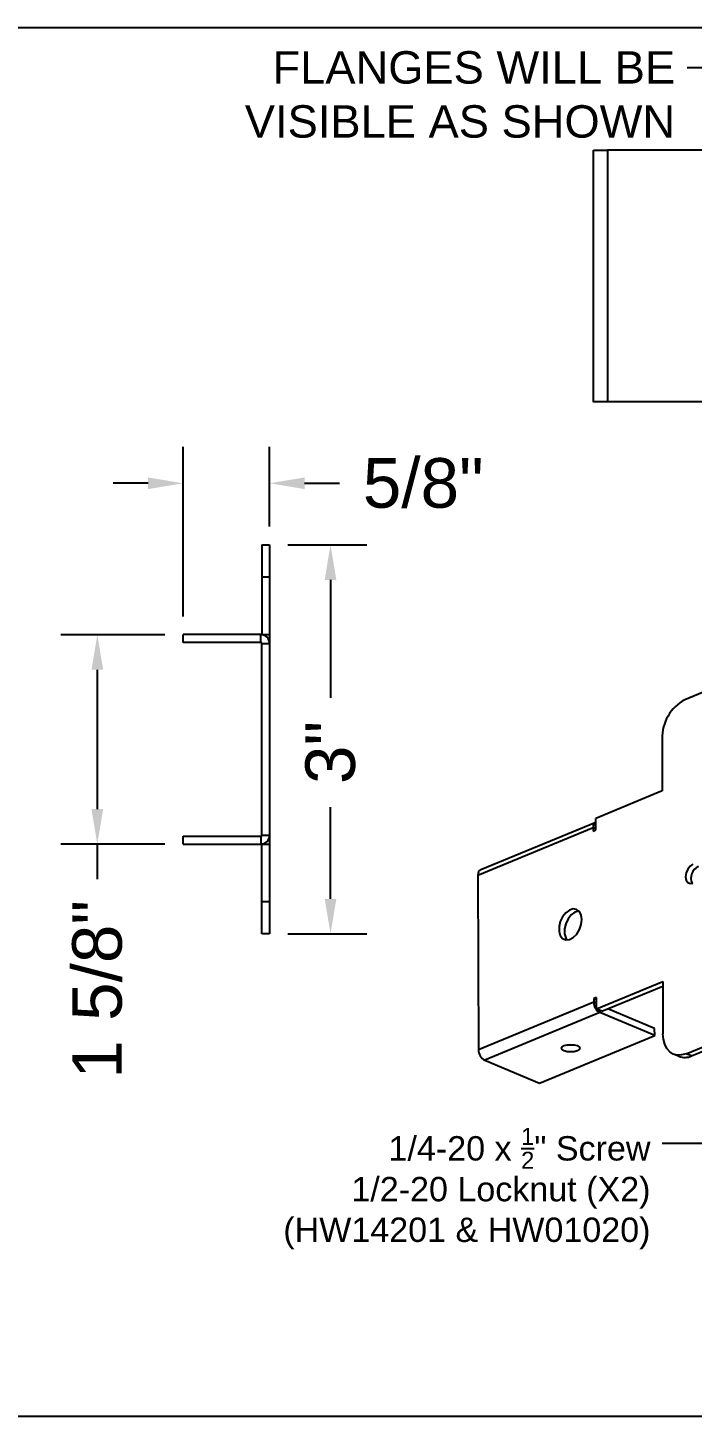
# Model space of a CAD drawing. Extents: x -1.2 to 24.5, y -10.7 to 0.
# Drawn here: x 9.22 to 14.34, y -10.71 to 0 of the extents above; entities that cross this region are included whole.
import ezdxf
from ezdxf import colors
from ezdxf.entities.mleader import LeaderData, LeaderLine
from ezdxf.math import Vec2, Vec3

# ---------------------------------------------------------------- set-up
doc = ezdxf.new("R2010")
doc.units = 0
doc.header["$LTSCALE"] = 0.5
doc.header["$MEASUREMENT"] = 0
doc.layers.get('Defpoints').update_dxf_attribs({"linetype": 'CONTINUOUS'})
for name, color, linetype in [('Brackets', 181, 'CONTINUOUS'), ('End Cap', 92, 'CONTINUOUS'), ('FAB DWG', 221, 'CONTINUOUS'), ('Housing', 150, 'CONTINUOUS')]:
    doc.layers.add(name, color=color, linetype=linetype)
doc.layers.add('CUST DWG', color=60, linetype='CONTINUOUS', lineweight=20)
doc.layers.add('Text-Unprinted', color=131, linetype='CONTINUOUS', plot=False)
doc.styles.get("Standard").update_dxf_attribs({"font": 'arial.ttf'})
doc.dimstyles.new('Copy of DIMSTYLE_1', dxfattribs={"dimscale": 2.25, "dimtxt": 0.15625, "dimasz": 0.1875, "dimexe": 0.125, "dimexo": 0.0625, "dimgap": 0.09, "dimtad": 0, "dimdec": 3, "dimzin": 4, "dimdsep": 46, "dimlunit": 5, "dimtxsty": 'Standard', "dimcen": 0.09, "dimadec": 0, "dimazin": 0, "dimtfac": 1, "dimtdec": 3, "dimtofl": 0, "dimtmove": 0, "dimatfit": 3, "dimfxl": 1, "dimfrac": 2, "dimtolj": 1, "dimtzin": 4, "dimarcsym": 0})

# ---------------------------------------------------------------- blocks, each defined once
blk = doc.blocks.new('*D4')
at = {"layer": 'Defpoints', "color": 0, "transparency": 16777216}
for p in [(10.414, -3.513), (11.081, -3.988), (10.414, -4.681)]:
    blk.add_point(p, dxfattribs=at)
at = {"layer": 'FAB DWG', "color": 0, "lineweight": -2, "transparency": 16777216}
for p, q in [((10.414, -4.54), (10.414, -3.232)), ((11.081, -3.847), (11.081, -3.232)), ((10.144, -3.513), (9.874, -3.513)), ((11.351, -3.513), (11.621, -3.513))]:
    blk.add_line(p, q, dxfattribs=at)
at = {"layer": 'FAB DWG', "color": 0, "transparency": 16777216}
for points in [[(10.144, -3.468), (10.144, -3.558), (10.414, -3.513)], [(11.351, -3.468), (11.351, -3.558), (11.081, -3.513)]]:
    blk.add_solid(points, dxfattribs=at)
at = {"layer": 'FAB DWG', "color": 0, "transparency": 16777216, "insert": (12.266, -3.513), "char_height": 0.225, "attachment_point": 5}
blk.add_mtext('\\A1;{\\H1.7x;5/8"}', dxfattribs=at)
blk = doc.blocks.new('*D5')
at = {"layer": 'Defpoints', "color": 0, "transparency": 16777216}
for p in [(11.081, -3.988), (11.081, -6.988), (11.551, -6.988)]:
    blk.add_point(p, dxfattribs=at)
at = {"layer": 'FAB DWG', "color": 0, "lineweight": -2, "transparency": 16777216}
for p, q in [((11.222, -3.988), (11.832, -3.988)), ((11.551, -4.258), (11.551, -5.167)), ((11.551, -6.718), (11.551, -6.011)), ((11.222, -6.988), (11.832, -6.988))]:
    blk.add_line(p, q, dxfattribs=at)
at = {"layer": 'FAB DWG', "color": 0, "transparency": 16777216}
for points in [[(11.506, -4.258), (11.596, -4.258), (11.551, -3.988)], [(11.506, -6.718), (11.596, -6.718), (11.551, -6.988)]]:
    blk.add_solid(points, dxfattribs=at)
at = {"layer": 'FAB DWG', "color": 0, "transparency": 16777216, "insert": (11.551, -5.589), "char_height": 0.225, "attachment_point": 5, "rotation": 90}
blk.add_mtext('\\A1;{\\H1.7x;3"}', dxfattribs=at)
blk = doc.blocks.new('*D6')
at = {"layer": 'Defpoints', "color": 0, "transparency": 16777216}
for p in [(10.414, -4.681), (9.753, -6.296), (10.414, -6.296)]:
    blk.add_point(p, dxfattribs=at)
at = {"layer": 'FAB DWG', "color": 0, "lineweight": -2, "transparency": 16777216}
for p, q in [((10.273, -4.681), (9.472, -4.681)), ((9.753, -4.951), (9.753, -6.026)), ((10.273, -6.296), (9.472, -6.296)), ((9.753, -6.296), (9.753, -6.566))]:
    blk.add_line(p, q, dxfattribs=at)
at = {"layer": 'FAB DWG', "color": 0, "transparency": 16777216}
for points in [[(9.708, -4.951), (9.798, -4.951), (9.753, -4.681)], [(9.708, -6.026), (9.798, -6.026), (9.753, -6.296)]]:
    blk.add_solid(points, dxfattribs=at)
at = {"layer": 'FAB DWG', "color": 0, "transparency": 16777216, "insert": (9.753, -7.416), "char_height": 0.225, "attachment_point": 5, "rotation": 90}
blk.add_mtext('\\A1;{\\H1.7x;1 5/8"}', dxfattribs=at)

msp = doc.modelspace()

# ---------------------------------------------------------------- linework, layer by layer
at = {"layer": 'Brackets', "linetype": 'Continuous', "transparency": 16777216}
for p, q in [((11.0215, -3.9881), (11.0215, -4.6811)), ((11.0215, -3.9881), (11.0813, -3.9881)), ((11.0813, -3.9881), (11.0813, -6.9881)), ((16.9476, -4.0805), (14.284, -5.1823)), ((11.0813, -4.2381), (11.0215, -4.2381)), ((11.0135, -4.6806), (10.4138, -4.6806)), ((10.4138, -4.7404), (10.4138, -4.6806)), ((11.0135, -4.7404), (11.0135, -4.6806)), ((11.0215, -4.6806), (11.0813, -4.6806)), ((11.0135, -4.7404), (10.4138, -4.7404)), ((11.0215, -4.7484), (11.0813, -4.7484)), ((11.0215, -6.2278), (11.0215, -4.7484)), ((14.1072, -5.4833), (14.1085, -5.8859)), ((14.1085, -5.8859), (13.597, -6.0975)), ((13.5973, -6.1864), (13.597, -6.0975)), ((12.6882, -6.5353), (13.576, -6.168)), ((12.71, -6.4924), (13.5971, -6.1255)), ((13.576, -6.168), (13.5761, -6.1952)), ((13.5973, -6.1768), (13.576, -6.168)), ((13.5761, -6.1952), (13.5973, -6.1864)), ((10.4138, -6.2956), (10.4138, -6.2358)), ((10.4138, -6.2358), (11.0135, -6.2358)), ((10.4138, -6.2956), (11.0135, -6.2956)), ((11.0135, -6.2358), (11.0135, -6.2956)), ((11.0215, -6.2278), (11.0813, -6.2278)), ((11.0215, -6.9881), (11.0215, -6.2951)), ((11.0215, -6.2956), (11.0813, -6.2956)), ((12.6882, -6.5353), (12.6926, -7.8815)), ((11.0215, -6.7381), (11.0813, -6.7381)), ((14.293, -7.9122), (16.9565, -6.8104)), ((14.3351, -7.9297), (16.9986, -6.8279)), ((11.0813, -6.9881), (11.0215, -6.9881)), ((13.6019, -7.5671), (14.1133, -7.3555)), ((14.1133, -7.3555), (14.1147, -7.7582)), ((13.6016, -7.4782), (13.5803, -7.487)), ((13.5803, -7.487), (13.5804, -7.5142)), ((13.6016, -7.4958), (13.5803, -7.487)), ((13.6019, -7.5671), (13.6016, -7.4782)), ((13.644, -7.5846), (14.1135, -7.3904)), ((13.5804, -7.5142), (12.6926, -7.8815)), ((13.6284, -7.5957), (12.7405, -7.963)), ((13.6017, -7.5231), (13.5804, -7.5142)), ((13.644, -7.5846), (13.6019, -7.5671)), ((13.6283, -7.5781), (13.6284, -7.5957)), ((14.0505, -7.7712), (13.6284, -7.5957)), ((14.0503, -7.7168), (13.6883, -7.5663)), ((13.1626, -8.1385), (14.0505, -7.7712)), ((14.0505, -7.7712), (14.0503, -7.7168)), ((14.2384, -7.9331), (14.1963, -7.9156)), ((14.3351, -7.9297), (14.293, -7.9122)), ((12.7405, -7.963), (13.1626, -8.1385))]:
    msp.add_line(p, q, dxfattribs=at)
at = {"layer": 'Brackets', "linetype": 'Continuous', "transparency": 16777216, "flags": 128}
for points in [[(14.3451, -6.451), (14.3234, -6.4655), (14.305, -6.4889), (14.2927, -6.5176), (14.2885, -6.5473), (14.2929, -6.5734), (14.3053, -6.5919), (14.3238, -6.6), (14.3456, -6.5966)], [(13.4894, -6.8778), (13.4845, -6.8429), (13.4705, -6.8157), (13.4489, -6.7992), (13.4221, -6.7953), (13.3929, -6.8042), (13.3646, -6.8251), (13.3402, -6.8557), (13.3224, -6.8927), (13.313, -6.9321), (13.3131, -6.9695), (13.3227, -7.001), (13.3408, -7.0231), (13.3653, -7.0335), (13.3937, -7.0309), (13.4228, -7.0158), (13.4495, -6.9897), (13.4709, -6.9554), (13.4847, -6.9167), (13.4894, -6.8778)], [(13.4677, -6.8125), (13.4642, -6.8128), (13.435, -6.8217), (13.4067, -6.8426), (13.3823, -6.8732), (13.3645, -6.9102), (13.3551, -6.9496), (13.3552, -6.987), (13.3648, -7.0185), (13.3757, -7.034)], [(14.293, -7.9122), (14.2583, -7.9222), (14.225, -7.923), (14.1942, -7.9147), (14.1672, -7.8976), (14.145, -7.8722), (14.1285, -7.8397), (14.1182, -7.8012), (14.1147, -7.7582)], [(13.4518, -7.8905), (13.429, -7.8968), (13.4022, -7.8991), (13.3755, -7.8969), (13.3528, -7.8906), (13.3378, -7.8812), (13.3325, -7.8701), (13.338, -7.859), (13.3533, -7.8496), (13.376, -7.8432), (13.4029, -7.841), (13.4296, -7.8432), (13.4523, -7.8495), (13.4673, -7.8589), (13.4725, -7.87), (13.4671, -7.8811), (13.4518, -7.8905)], [(13.3781, -7.8429), (13.402, -7.8446), (13.4268, -7.8427)]]:
    msp.add_lwpolyline(points, dxfattribs=at)
at = {"layer": 'Brackets', "linetype": 'Continuous', "transparency": 16777216}
for centre, radius, start, end in [((11.0135, -4.7484), 0.0678, 0, 90), ((11.0135, -4.7484), 0.008, 0, 90), ((14.4433, -5.4783), 0.3362, 118.2882, 180.83867), ((13.6181, -6.1624), 0.0424, 118.50353, 187.50683), ((11.0135, -6.2278), 0.0678, 270, 0), ((11.0135, -6.2278), 0.008, 270, 0), ((12.7302, -6.5297), 0.0424, 118.50353, 187.50683), ((14.4298, -6.5584), 0.0995, 115.32616, 203.95633), ((13.6723, -7.5151), 0.0918, 179.45446, 241.44114), ((12.7844, -7.8823), 0.0918, 179.45446, 241.44114), ((14.2827, -7.8164), 0.1248, 249.18255, 294.79146)]:
    msp.add_arc(centre, radius, start, end, dxfattribs=at)
at = {"layer": 'End Cap', "ltscale": 0.5, "transparency": 16777216}
msp.add_lwpolyline([(13.5786, -0.9431), (13.686, -0.9431), (13.686, -2.886), (13.5786, -2.886)], close=True, dxfattribs=at)
at = {"layer": 'Housing', "ltscale": 0.5, "transparency": 16777216}
for p, q in [((13.686, -0.9431), (13.686, -2.886)), ((23.129, -0.9431), (13.686, -0.9431)), ((23.395, -2.886), (13.686, -2.886))]:
    msp.add_line(p, q, dxfattribs=at)
at = {"layer": 'Text-Unprinted', "ltscale": 0.5, "transparency": 16777216}
msp.add_lwpolyline([(24.5063, 0), (0, 0), (0, -10.7083), (24.5063, -10.7083)], close=True, dxfattribs=at)

# ---------------------------------------------------------------- dimensions: what is measured, and where the dimension line sits
at = {"layer": 'FAB DWG', "transparency": 16777216}
dim = msp.add_linear_dim(base=(10.413842, -3.5127923), p1=(11.0813421, -3.9881211), p2=(10.413842, -4.6806211), text='{\\H1.7x;<>}', dimstyle='Copy of DIMSTYLE_1', override={"dimtxt": 0.1, "dimasz": 0.12, "dimpost": '"'}, dxfattribs=at)
dim.commit()
dim.dimension.update_dxf_attribs({"geometry": '*D4', "text_midpoint": (12.2664827, -3.5127923), "dimtype": 128})
for base, p1, p2, picture, middle in [((11.5509, -6.9881), (11.0813, -3.9881), (11.0813, -6.9881), '*D5', (11.5509, -5.5889)), ((9.7531, -6.2956), (10.4138, -4.6806), (10.4138, -6.2956), '*D6', (9.7531, -7.4156))]:
    dim = msp.add_linear_dim(base=base, p1=p1, p2=p2, angle=270, text='{\\H1.7x;<>}', dimstyle='Copy of DIMSTYLE_1', override={"dimtxt": 0.1, "dimasz": 0.12, "dimpost": '"'}, dxfattribs=at)
    dim.commit()
    dim.dimension.update_dxf_attribs({"geometry": picture, "text_midpoint": middle, "dimtype": 128})

# ---------------------------------------------------------------- leaders
at = {"layer": 'CUST DWG', "transparency": 16777216}
ml = msp.add_multileader_mtext('Standard', dxfattribs=at)
ml.set_content('FLANGES WILL BE\\PVISIBLE AS SHOWN', color=256)
ml.set_leader_properties()
ml.build(insert=Vec2(0, 0))
ml.multileader.update_dxf_attribs({"dogleg_length": 0.36, "arrow_head_size": 0.5113})
ctx = ml.context
ctx.base_point, ctx.char_height, ctx.arrow_head_size, ctx.landing_gap_size, ctx.plane_origin = Vec3(10.8278, -0.3078), 0.25, 0.5113, 0.092, Vec3(14.4059, 2.4271)
ctx.text_align_type = 2
notes = []
notes.append((ctx, [(1, (1, 1, 0), (14.6604, -0.3078), (-1, 0), 0.36, [(0, [(15.6034, -0.713)], 0, [])])]))
ctx.mtext.insert, ctx.mtext.alignment, ctx.mtext.flow_direction = Vec3(14.2084, -0.1807), 3, 5
at = {"layer": 'FAB DWG', "transparency": 16777216}
ml = msp.add_multileader_mtext('Standard', dxfattribs=at)
ml.set_content('\\A1;1/4-20 x {\\H0.7x;\\S1/2;}" Screw \\P1/2-20 Locknut (X2)\\P(HW14201 & HW01020)', color=256)
ml.set_leader_properties()
ml.build(insert=Vec2(0, 0))
ml.multileader.update_dxf_attribs({"dogleg_length": 0.18, "arrow_head_size": 0.5})
ctx = ml.context
ctx.base_point, ctx.char_height, ctx.arrow_head_size, ctx.landing_gap_size, ctx.plane_origin = Vec3(11.1219, -8.606), 0.188, 0.5, 0.09, Vec3(-10.7047, -25.486)
ctx.text_align_type = 2
notes.append((ctx, [(1, (1, 1, 0), (14.4683, -8.606), (-1, 0), 0.36, [(1, [(15.6263, -8.6977), (17.4901, -7.4027)], 0, [])])]))
ctx.mtext.insert, ctx.mtext.width, ctx.mtext.alignment, ctx.mtext.flow_direction = Vec3(14.0183, -8.4843), 15.17745, 3, 5
for ctx, leaders in notes:
    for number, flags, end, landing, length, lines in leaders:
        leader = LeaderData()
        leader.index, (leader.has_last_leader_line, leader.has_dogleg_vector, leader.attachment_direction) = number, flags
        leader.last_leader_point, leader.dogleg_vector, leader.dogleg_length = Vec3(end), Vec3(landing), length
        for number, points, colour, breaks in lines:
            line = LeaderLine()
            line.index, line.vertices, line.color, line.breaks = number, Vec3.list(points), colors.encode_raw_color(colour), breaks
            leader.lines.append(line)
        ctx.leaders.append(leader)

doc.saveas('drawing.dxf')
